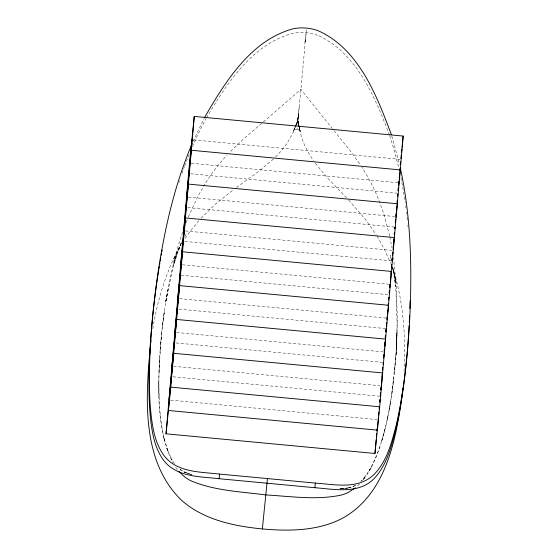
<?xml version="1.0" encoding="UTF-8"?>
<svg xmlns="http://www.w3.org/2000/svg" width="558" height="558" viewBox="0 0 558 558"><rect width="100%" height="100%" fill="white"/><g stroke="black" fill="none" stroke-linecap="round" stroke-linejoin="round"><path stroke-width="0.42" stroke-dasharray="2.79 2.09" d="M182.619 232.142C175.749 252.272 170.901 273.043 167.17 293.975A1100.257 784.757 5.8 0 0 161.59 333.726C158.402 376.51 153.952 422.545 172.694 462.512M305.282 41.404L305.854 40.071L305.338 41.006L304.996 39.988L304.835 46.53A55.361 0.405 -84.6 0 1 304.354 51.831L303.643 59.671A89.343 0.656 -84.6 0 1 302.178 75.553L302.024 77.185A86.748 0.635 -84.6 0 1 300.888 89.364L298.223 116.887M397.017 331.675L396.201 355.551L397.115 323.947L396.02 292.12L394.59 276.14L395.706 286.359L392.776 267.38M159.023 371.907L159.644 357.713M404.083 371.384C405.959 336.223 403.385 300.476 392.448 266.815M396.361 347.732L397.01 333.126C395.601 369.912 391.918 406.998 381.309 442.396L385.529 426.982M305.275 41.836L305.338 41.062M305.324 41.139L305.289 41.501L305.338 41.006M305.345 41.411L305.449 40.873L305.261 41.983M160.174 349.713L161.597 333.726M297.867 120.64L298.579 113.19M395.789 357.022L391.821 393.795M394.506 371.747L395.859 355.753A1100.257 784.757 5.8 0 0 397.212 315.605L396.229 284.936L393.481 257.426M298.265 116.469L298.321 115.862M275.485 157.098L281.058 151.092L285.961 144.773A124.308 88.666 5.8 0 0 291.89 134.75L294.624 129.707A3.411 2.434 5.8 0 1 296.382 129.212L297.023 129.233L297.226 127.168M297.526 124.099L298.014 119.077M299.2 107.052L297.846 120.828L298.697 124.853M298.37 115.632L298.216 117.159A65.607 0.481 -84.6 0 1 297.965 119.656L295.559 126.185L297.791 120.884L299.067 126.596M306.391 29.644L305.247 42.108A55.165 0.405 -84.6 0 0 306.077 32.741M162.483 325.739L164.366 311.252C160.327 339.878 158.144 368.831 159.1 397.742M393.648 379.719C389.7 410.793 384.588 442.64 369.368 470.429L371.168 467.611L363.9 478.143L364.911 476.93L361.04 481.198M390.44 402.618L388.87 411.413M152.739 328.864C157.691 299.081 166.654 269.821 181.427 243.365M297.986 117.285L297.274 121.219L297.902 117.871M181.336 242.639L173.336 265.448L176.384 255.627L172.22 271.076L165.663 302.185L168.111 288.807M165.663 302.185L167.17 293.975M387.301 419.197L388.103 415.305M178.985 182.306L179.536 180.653M380.131 446.072C376.05 458.237 370.91 470.338 362.77 480.382M182.034 173.252L184.377 166.696M184.67 165.879L186.086 162.169M186.372 161.429L189.587 153.311M186.128 222.537L187.99 217.739M181.19 242.814L173.761 261.221L179.711 246.81M293.571 130.997L295.21 127.091M295.552 126.199L297.874 120.577L299.095 126.533L297.888 120.891M295.287 126.896L293.717 130.656L295.935 125.376M296.249 124.622L297.832 120.856L299.081 126.645M295.559 126.268L297.839 120.856L301.132 135.615A124.308 88.666 5.8 0 0 305.247 146.587L308.979 153.715L313.422 160.669M293.557 131.018L297.826 120.877M188.332 216.943L197.874 196.395L205.804 182.64M193.159 141.334L204.095 118.401M192.364 146.698L198.313 133.585L206.069 118.456M184.865 236.487L186.77 232.672M173.796 258.64L181.092 245.06M206.425 117.801C226.932 83.749 251.839 44.235 292.79 33.382A34.575 24.664 5.8 0 1 306.077 32.713A34.575 24.664 5.8 0 1 319.016 35.886M185.242 238.433L189.741 231.954L198.815 220.689M362.665 480.326L364.786 477.801M200.978 218.248L214.586 204.849L233.286 189.818M359.687 483.87L356.932 486.513M273.497 159.03L259.407 170.908L236.453 187.516M360.838 481.296L362.142 480.187M263.355 121.937L300.888 89.364L332.198 128.41M261.688 123.36L242.311 140.086L230.363 151.553A298.837 213.142 5.8 0 0 229.233 152.718M355.306 485.327L353.256 486.555L355.544 485.502L348.841 487.908L349.908 487.615L342.242 488.941L351.01 487.483L339.871 488.913M339.941 488.92L344.105 488.738L339.906 488.885M193.626 139.932L399.947 159.33M191.255 163.271L398.44 182.759M190.69 173.768L397.01 193.173M188.318 197.114L394.639 216.518M187.753 207.604L394.074 227.008M185.382 230.949L391.702 250.354M184.817 241.447L391.137 260.851M182.445 264.792L389.637 284.273M181.015 275.206L388.201 294.687M179.509 298.628L385.829 318.032M178.944 309.125L385.264 328.522M176.572 332.47L382.893 351.868M176.007 342.961L382.328 362.365M173.636 366.306L379.963 385.711M173.071 376.803L379.398 396.201M170.699 400.149L377.027 419.546M297.023 129.233L297.665 129.337A3.411 2.434 5.8 0 1 299.304 130.147L300.197 131.911L299.262 127.37L300.106 131.514M190.976 474.453L183.477 471.733L191.812 474.795L184.503 472.068L185.465 472.542L179.292 468.922L181.273 470.387L179.467 468.79M319.036 35.852C357.49 54.203 375.115 97.629 389.477 135.015M346.588 197.867L326.862 177.249L315.047 162.936M348.611 199.987L365.12 219.008L376.204 234.73M334.068 130.698L349.782 150.193L359.561 163.703A298.837 213.142 5.8 0 1 360.475 165.063M177.381 469.634L175.128 466.516M174.445 463.656L171.362 458.725L172.094 460.113L166.8 448.395L167.979 451.492L163.55 437.109L164.519 440.415C159.853 420.927 158.849 400.804 158.856 380.842M377.082 236.118L384.894 250.305L390.558 263.355M392.588 268.886L395.985 279.537M389.707 135.727L394.736 152.055L398.893 168.404M391.8 136.054L399.549 164.554M389.658 235.874L383.806 213.881L378.373 198.864A298.837 213.142 5.8 0 0 361.807 167.114M392.63 267.659L395.81 282.104L392.692 266.857M299.241 127.433L300.127 131.611M298.865 125.655L300.044 131.249L299.214 127.266M391.311 260.077L390.272 254.999L391.27 259.951M389.854 236.718L391.946 247.689M400.937 177.772L402.597 186.372M402.73 187.153L405.234 202.728M405.701 206.174L405.924 207.897M406.489 212.207L406.677 213.93M407.068 217.376L407.354 219.964M407.877 225.132L408.031 226.855M205.804 182.64A298.837 213.142 5.8 0 1 227.022 155.075"/><path stroke-width="0.84" d="M166.033 433.824L189.518 163.11L194.261 116.42L403.183 136.068L379.698 406.782L374.955 453.473L166.033 433.824L170.776 387.133L194.261 116.42M191.889 139.765L168.404 410.479L377.327 430.127L378.457 417.112M374.955 453.473L376.162 439.585M376.385 436.984L376.685 433.51M376.915 430.909L377.138 428.307M378.603 415.375L378.91 411.902M379.133 409.3L379.356 406.698M379.733 402.36L379.963 399.758M380.563 392.818L380.263 396.285L380.612 392.825M380.863 389.345L381.093 386.743M381.393 383.269L381.616 380.668M381.916 377.194L382.216 373.727M382.523 370.254L382.746 367.652M383.046 364.179L383.2 362.449M383.653 357.239L383.876 354.637M384.176 351.163L384.399 348.562M384.706 345.095L385.006 341.622M385.306 338.155L385.529 335.546M385.836 332.08L386.136 328.606L385.871 331.201M386.436 325.14L386.659 322.531M386.959 319.064L387.189 316.463M387.566 312.124L387.712 310.387M388.089 306.049L388.319 303.447M388.619 299.974L388.842 297.372M389.749 286.958L389.972 284.357M390.349 280.018L390.579 277.417M390.879 273.943L391.102 271.341M391.402 267.868L391.702 264.401M392.532 254.853L392.762 252.251M393.132 247.912L393.362 245.311M393.662 241.844L393.885 239.236M394.262 234.897L394.492 232.295M394.792 228.829L394.945 227.092L394.764 228.822M395.315 222.754L395.622 219.28M395.922 215.813L396.145 213.205M396.445 209.738L396.675 207.137M397.052 202.798L397.275 200.189M397.575 196.723L397.805 194.121M398.328 188.046L398.105 190.648L398.405 188.067M398.705 183.708L398.935 181.106M399.235 177.632L399.458 175.031M399.835 170.692L400.058 168.091M400.365 164.617L400.588 162.015M402.569 391.137L402.799 388.675M150.988 340.129C145.938 392.734 139.633 459.346 181.224 499.975C203.231 519.791 233.795 526.124 262.344 528.942L267.463 478.583M186.581 196.953L191.324 150.262L400.246 169.904L399.284 179.418M183.645 230.789L188.388 184.098L397.31 203.747L395.908 217.578M180.708 264.631L185.451 217.941L394.38 237.582L393.146 249.691M177.772 298.467L182.515 251.777L391.444 271.425L390.3 282.662M174.835 332.303L179.578 285.619L388.507 305.261L387.538 314.775M171.899 366.146L176.642 319.455L385.571 339.104L384.776 346.881M168.969 399.981L173.705 353.298L382.635 372.939L381.407 385.048M159.337 266.11A1620.432 1155.771 5.8 0 0 151.037 334.221C149.07 359.917 148.03 385.766 149.858 411.511C151.406 428.265 153.352 446.24 163.557 460.259C176.593 477.299 199.883 476.462 219.099 478.708L219.573 474.077L315.354 483.082C334.598 484.435 357.287 489.666 373.176 475.29C386.659 462.275 391.535 443.254 396.061 425.698C401.641 402.011 404.843 377.829 407.18 353.632A1620.432 1155.771 5.8 0 0 410.744 285.075C411.148 246.001 408.763 206.711 400.393 168.453M219.099 478.708L314.879 487.713L315.354 483.082M400.372 163.738L400.553 162.008M400.902 158.549L401.251 155.089M401.516 152.494L401.865 149.035M402.046 147.305L403.183 136.068M397.617 195.844L397.791 194.114M398.67 185.472L399.11 181.148M394.241 234.004L394.415 232.281M395.378 222.768L395.734 219.308M391.479 266.117L391.653 264.387M392.532 255.738L392.881 252.286M388.633 299.095L388.807 297.365M389.77 287.851L390.126 284.392M385.257 337.255L385.432 335.525M386.394 326.012L386.75 322.552M387.015 319.964L387.364 316.505M382.495 369.361L382.669 367.631M383.639 358.124L383.988 354.665M384.162 352.935L384.601 348.611M379.733 401.474L379.907 399.744M380.877 390.23L381.226 386.778M402.381 392.776C396.445 438.1 386.589 493.167 343.24 517.838C318.653 531.077 289.442 531.335 262.344 528.942M159.616 264.415L159.902 262.72M160.188 261.025L160.774 257.643M161.227 255.104L161.527 253.416M161.841 251.728L162.155 250.04M183.191 230.538L184.907 225.739M190.487 151.099L191.729 148.163M192.203 143.532C176.112 181.169 166.423 221.184 159.804 261.479A1620.432 1155.771 5.8 0 0 151.511 329.59C149.544 355.286 148.498 381.135 150.332 406.88C151.881 423.634 153.827 441.608 164.024 455.628C177.06 472.668 200.357 471.831 219.573 474.077M204.779 117.089C225.523 81.552 250.891 40.211 293.257 28.751A34.575 24.664 5.8 0 1 306.551 28.081A34.352 24.503 5.8 0 1 318.13 30.725C358.836 48.811 376.845 95.809 391.353 134.631M182.013 243.588L182.933 242.116M355.439 487.783L348.638 492.24A36.863 26.289 5.8 0 1 341.698 494.967C316.756 500.414 290.858 496.355 265.699 494.904C240.672 491.64 214.446 490.775 190.92 480.787A36.863 26.289 5.8 0 1 184.559 476.818L179.076 471.65M170.776 387.133L379.698 406.782M314.879 487.713C334.772 489.206 358.85 494.548 374.439 478.248C386.568 465.135 391.291 447.202 395.594 430.33C401.174 406.642 404.376 382.467 406.705 358.264A1620.432 1155.771 5.8 0 0 409.112 325.753M410.081 300.874A1620.432 1155.771 5.8 0 1 409.858 308.602M409.6 315.465A1620.432 1155.771 5.8 0 1 409.293 322.322M389.449 290.432L389.219 293.034L389.512 290.446M392.232 258.326L392.009 260.928L392.267 258.333"/></g></svg>
